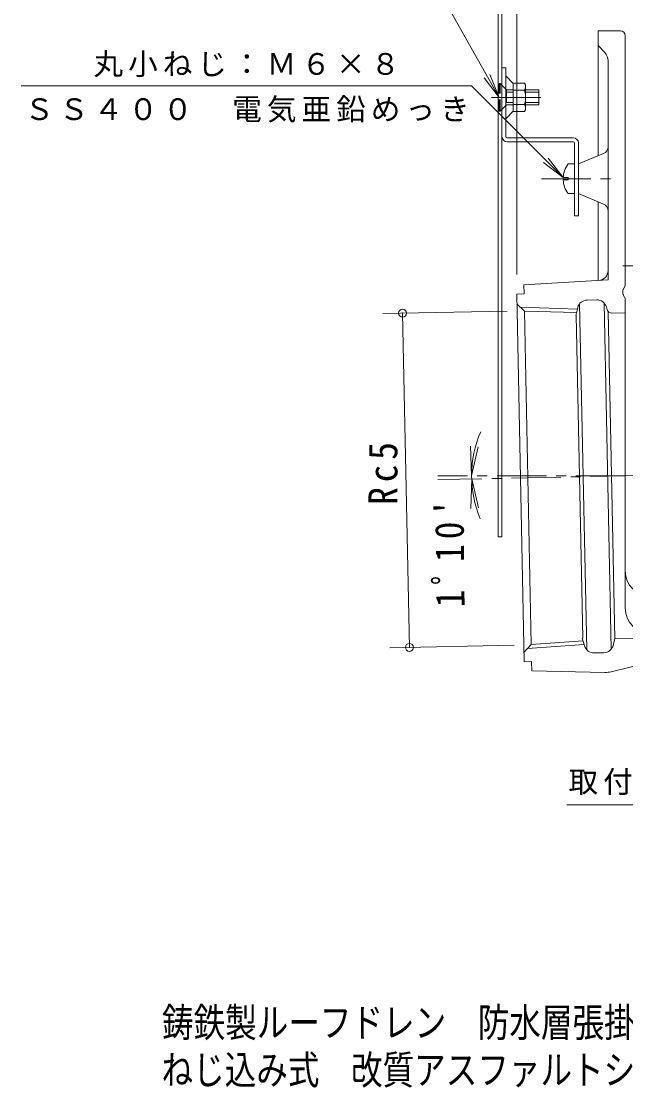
# Model space of a CAD drawing. Units: millimetres at full size, sheet at 1:4; details may follow other scales. Extents: x -435 to 509, y -549 to 486.
# Drawn here: x -394.9 to -150, y -549.4 to -117.3 of the extents above; entities that cross this region are included whole.
import ezdxf
from ezdxf.enums import TextEntityAlignment as Align

# ---------------------------------------------------------------- set-up
doc = ezdxf.new("R2010")
doc.units = ezdxf.units.MM
doc.header["$LTSCALE"] = 4
doc.header["$PDMODE"] = 32
doc.header["$PDSIZE"] = 3.2
doc.linetypes.add('CHAIN1', pattern=[8, 5, -1, 1, -1])
doc.linetypes.add('DASHED1', pattern=[1.8, 1.2, -0.6])
for name, color, linetype, lineweight in [('0-0_通り芯', 4, 'Continuous', 9), ('0-2_仕上', 3, 'Continuous', 9), ('0-4_その他', 7, 'Continuous', 9), ('0-5_寸法', 7, 'Continuous', 9), ('0-8', 2, 'Continuous', 9), ('0-A', 2, 'Continuous', 9)]:
    doc.layers.add(name, color=color, linetype=linetype, lineweight=lineweight)
doc.layers.add('F-5_F-5ﾚｲﾔ', color=2, linetype='Continuous')
doc.styles.add('ＭＳ ゴシック', font='')
doc.styles.get('ＭＳ ゴシック').set_extended_font_data('MS Gothic')

msp = doc.modelspace()

# ---------------------------------------------------------------- linework, layer by layer
at = {"layer": '0-0_通り芯'}
for p, q in [((-152.119, -121.134), (-161.119, -121.134)), ((-161.119, -121.134), (-161.119, -171.8)), ((-150.119, -123.134), (-150.119, -223.795)), ((-158.462, -129.983), (-161.119, -127.134)), ((-157.119, -133.393), (-157.119, -222.1)), ((-169.119, -175.134), (-158.965, -170.903)), ((-169.119, -195.134), (-169.119, -175.134)), ((-169.119, -187.134), (-158.965, -191.364)), ((-161.119, -190.467), (-161.119, -222.339)), ((-191.194, -224.134), (-157.119, -222.1)), ((-150.306, -224.641), (-151.119, -226.384)), ((-151.119, -226.384), (-151.119, -227.884)), ((-150.387, -229.152), (-151.119, -227.884)), ((-165.786, -371.889), (-168.639, -231.755)), ((-161.725, -230.196), (-165.614, -230.275)), ((-155.788, -371.687), (-158.641, -231.551)), ((-157.806, -233.064), (-157.49, -234.137)), ((-150.119, -230.152), (-150.119, -355.121)), ((-169.412, -233.3), (-170.208, -236.47)), ((-167.381, -367.239), (-170.044, -236.45)), ((-154.371, -367.576), (-157.073, -234.893)), ((-155.531, -235.571), (-150.119, -235.461)), ((-49.033, -365.146), (-154.371, -367.574)), ((-166.62, -370.377), (-167.544, -367.243)), ((-155.015, -370.141), (-154.371, -367.575)), ((-158.813, -373.166), (-162.702, -373.245)), ((-155.859, -380.832), (-128.154, -374.195)), ((-158.414, -381.104), (-188.01, -380.438))]:
    msp.add_line(p, q, dxfattribs=at)
at = {"layer": '0-0_通り芯', "linetype": 'CHAIN1'}
for p, q in [((-184.119, -181.134), (-154.251, -181.134)), ((-150.119, -301.474), (-226.103, -301.474)), ((-144.268, -301.355), (-226.072, -303.021))]:
    msp.add_line(p, q, dxfattribs=at)
at = {"layer": '0-0_通り芯', "color": 6}
for p, q in [((-191.194, -224.134), (-191.119, -227.794)), ((-191.119, -227.794), (-194.119, -227.855)), ((-194.119, -227.855), (-191.085, -376.824)), ((-190.978, -234.711), (-194.039, -231.773)), ((-192.569, -233.184), (-169.563, -233.903)), ((-190.978, -234.711), (-188.226, -369.845)), ((-190.978, -234.711), (-169.931, -235.369)), ((-188.226, -369.845), (-191.164, -372.906)), ((-189.754, -371.436), (-166.796, -369.781)), ((-188.226, -369.845), (-167.223, -368.331)), ((-188.085, -376.763), (-191.085, -376.824)), ((-188.01, -380.438), (-188.085, -376.763))]:
    msp.add_line(p, q, dxfattribs=at)
at = {"layer": '0-0_通り芯'}
for centre, radius, start, end in [((-152.119, -123.134), 2, 0, 90), ((-162.119, -133.393), 5, 0, 43.00033), ((-160.119, -168.134), 3, 292.61953, 0), ((-160.119, -194.133), 3, 0, 67.38047), ((-161.119, -218.332), 4, 273.41452, 0), ((-152.119, -223.795), 2, 335.004, 0), ((-149.119, -226.827), 2, 155.004, 180), ((-149.119, -227.348), 2, 180, 209.99432), ((-165.532, -234.274), 4, 91.16681, 165.9087), ((-161.643, -234.195), 4, 16.4225, 91.16681), ((-152.119, -230.152), 2, 0, 29.99432), ((-155.572, -233.571), 2, 196.4225, 271.16681), ((-140.119, -340.134), 10, 180, 269.69852), ((-140.119, -355.121), 10, 180, 270), ((-162.783, -369.246), 4, 196.42492, 271.16681), ((-158.894, -369.167), 4, 271.16681, 345.91112), ((-158.189, -371.107), 10, 268.71079, 283.4706)]:
    msp.add_arc(centre, radius, start, end, dxfattribs=at)
at = {"layer": '0-2_仕上', "linetype": 'CHAIN1'}
msp.add_line((-151.129, -216.338), (-130.402, -216.338), dxfattribs=at)
at = {"layer": '0-4_その他'}
for p, q in [((-194.119, 62.757), (-194.119, -219.855)), ((-248.397, -235.726), (-197.98, -234.699)), ((-240.399, -235.563), (-237.64, -371.007)), ((-212.412, -301.481), (-212.935, -289.493)), ((-212.412, -301.481), (-209.814, -289.766)), ((-212.401, -302.743), (-212.68, -314.74)), ((-212.401, -302.743), (-209.566, -314.403)), ((-245.638, -371.17), (-195.221, -370.143))]:
    msp.add_line(p, q, dxfattribs=at)
msp.add_arc((-167.328, -301.474), 45.084, 156.63402, 202.7846, dxfattribs=at)
for p in [(-240.399, -235.563), (-237.64, -371.007)]:
    msp.add_point(p, dxfattribs=at)
at = {"layer": '0-5_寸法'}
for p, q in [((-201.2, -148.134), (-251.926, -58.47)), ((-201.2, -148.134), (-207.287, -140.2)), ((-201.2, -148.134), (-205.026, -138.895)), ((-212.441, -143.521), (-394.949, -143.521)), ((-175.307, -180.654), (-212.441, -143.521)), ((-175.307, -180.654), (-181.395, -172.721)), ((-175.307, -180.654), (-183.241, -174.567)), ((-173.8, -434.78), (-33.096, -434.78))]:
    msp.add_line(p, q, dxfattribs=at)
at = {"layer": '0-8'}
for p, q in [((-201.719, 33.867), (-201.719, -326.133)), ((-200.118, 33.867), (-200.118, -326.133)), ((-200.118, -140.134), (-200.118, -136.134)), ((-198.518, -136.134), (-200.118, -136.134)), ((-198.518, -139.471), (-198.518, -136.134)), ((-195.518, -142.471), (-198.518, -139.471)), ((-198.518, -164.034), (-198.518, -139.471)), ((-195.518, -142.821), (-195.518, -153.446)), ((-195.518, -153.796), (-198.518, -156.796)), ((-198.018, -164.534), (-171.219, -164.534)), ((-171.219, -166.134), (-198.018, -166.134)), ((-170.719, -166.634), (-170.719, -196.134)), ((-169.119, -166.634), (-169.119, -196.134)), ((-170.719, -196.134), (-169.119, -196.134)), ((-201.719, -326.133), (-200.118, -326.133))]:
    msp.add_line(p, q, dxfattribs=at)
at = {"layer": '0-8', "linetype": 'CHAIN1'}
msp.add_line((-184.39, -148.134), (-204.518, -148.134), dxfattribs=at)
at = {"layer": '0-8'}
for centre, radius, start, end in [((-198.018, -164.034), 2.1, 180, 270), ((-198.018, -164.034), 0.5, 180, 270), ((-171.219, -166.634), 2.1, 0, 90), ((-171.219, -166.634), 0.5, 0, 90)]:
    msp.add_arc(centre, radius, start, end, dxfattribs=at)
at = {"layer": '0-A', "linetype": 'DASHED1'}
for p, q in [((-201.2, -142.484), (-200.9, -142.484)), ((-201.2, -153.784), (-201.2, -142.484)), ((-198.25, -145.134), (-200.9, -142.484)), ((-198.25, -145.134), (-198.25, -151.133)), ((-195.518, -145.134), (-198.25, -145.134)), ((-198.25, -146.003), (-195.518, -146.003)), ((-198.25, -151.133), (-200.9, -153.784)), ((-198.25, -150.263), (-195.518, -150.263)), ((-195.518, -151.133), (-198.25, -151.133))]:
    msp.add_line(p, q, dxfattribs=at)
at = {"layer": '0-A'}
for p, q in [((-191.009, -142.383), (-195.518, -142.383)), ((-195.518, -142.383), (-195.518, -142.821)), ((-191.009, -145.27), (-195.518, -145.27)), ((-190.518, -143.827), (-190.518, -152.44)), ((-190.518, -145.134), (-185.2, -145.134)), ((-190.518, -146.003), (-185.2, -146.003)), ((-185.2, -151.133), (-185.2, -145.134)), ((-191.009, -150.997), (-195.518, -150.997)), ((-190.518, -150.263), (-185.2, -150.263)), ((-190.518, -151.133), (-185.2, -151.133)), ((-195.518, -153.883), (-195.518, -153.446)), ((-191.009, -153.883), (-195.518, -153.883)), ((-173.319, -175.133), (-170.719, -175.133)), ((-175.307, -180.654), (-173.319, -180.654)), ((-173.319, -181.613), (-173.319, -180.654)), ((-175.307, -181.613), (-173.319, -181.613)), ((-173.319, -187.134), (-170.719, -187.134))]:
    msp.add_line(p, q, dxfattribs=at)
at = {"layer": '0-A', "linetype": 'DASHED1'}
msp.add_lwpolyline([(-201.2, -153.784), (-200.9, -153.784), (-200.9, -142.484)], dxfattribs=at)
at = {"layer": '0-A'}
for centre, radius, start, end in [((-192.886, -143.827), 2.368, 322.44278, 37.55722), ((-199.116, -148.134), 8.598, 340.548, 19.452), ((-192.886, -152.44), 2.368, 322.44278, 37.55722), ((-165.319, -181.134), 10, 143.13013, 177.25438), ((-165.319, -181.134), 10, 182.74562, 216.86987)]:
    msp.add_arc(centre, radius, start, end, dxfattribs=at)

# ---------------------------------------------------------------- texts
at = {"layer": '0-4_その他', "color": 2, "char_height": 11.73, "attachment_point": 7, "style": 'ＭＳ ゴシック'}
for s, insert, rotation in [('\\T1.27;\\W0.9;Rc5', (-242.309, -313.249), 90), ("\\T1.28;\\W0.9;1ﾟ10'", (-215.078, -354.731), 90.583)]:
    msp.add_mtext(s, dxfattribs=dict(at, insert=insert, rotation=rotation))
at = {"layer": '0-5_寸法', "char_height": 8.798, "attachment_point": 7, "style": 'ＭＳ ゴシック'}
for s, insert in [('\\T1.17;丸小ねじ：Ｍ６×８', (-365.695, -139.98)), ('\\T1.17;ＳＳ４００\u3000電気亜鉛めっき', (-393.695, -158.378)), ('\\T1.17;取付ピース：ＳＧＨＣ', (-173.142, -430.785))]:
    msp.add_mtext(s, dxfattribs=dict(at, insert=insert))
at = {"layer": 'F-5_F-5ﾚｲﾔ', "style": 'ＭＳ ゴシック', "width": 0.8}
for s, p in [('鋳鉄製ルーフドレン\u3000防水層張掛け幅100mm\u3000よこ引き用\u3000鋼製下地断熱屋根工法用', (-337.924, -532.337)), ('ねじ込み式\u3000改質アスファルトシート・シート防水用\u3000\u3000ＷＨＸＳ－６－１２５－５０', (-338.116, -551.524))]:
    msp.add_text(s, height=11.73, dxfattribs=at).set_placement(p, align=Align.BOTTOM_LEFT)

doc.saveas('drawing.dxf')
